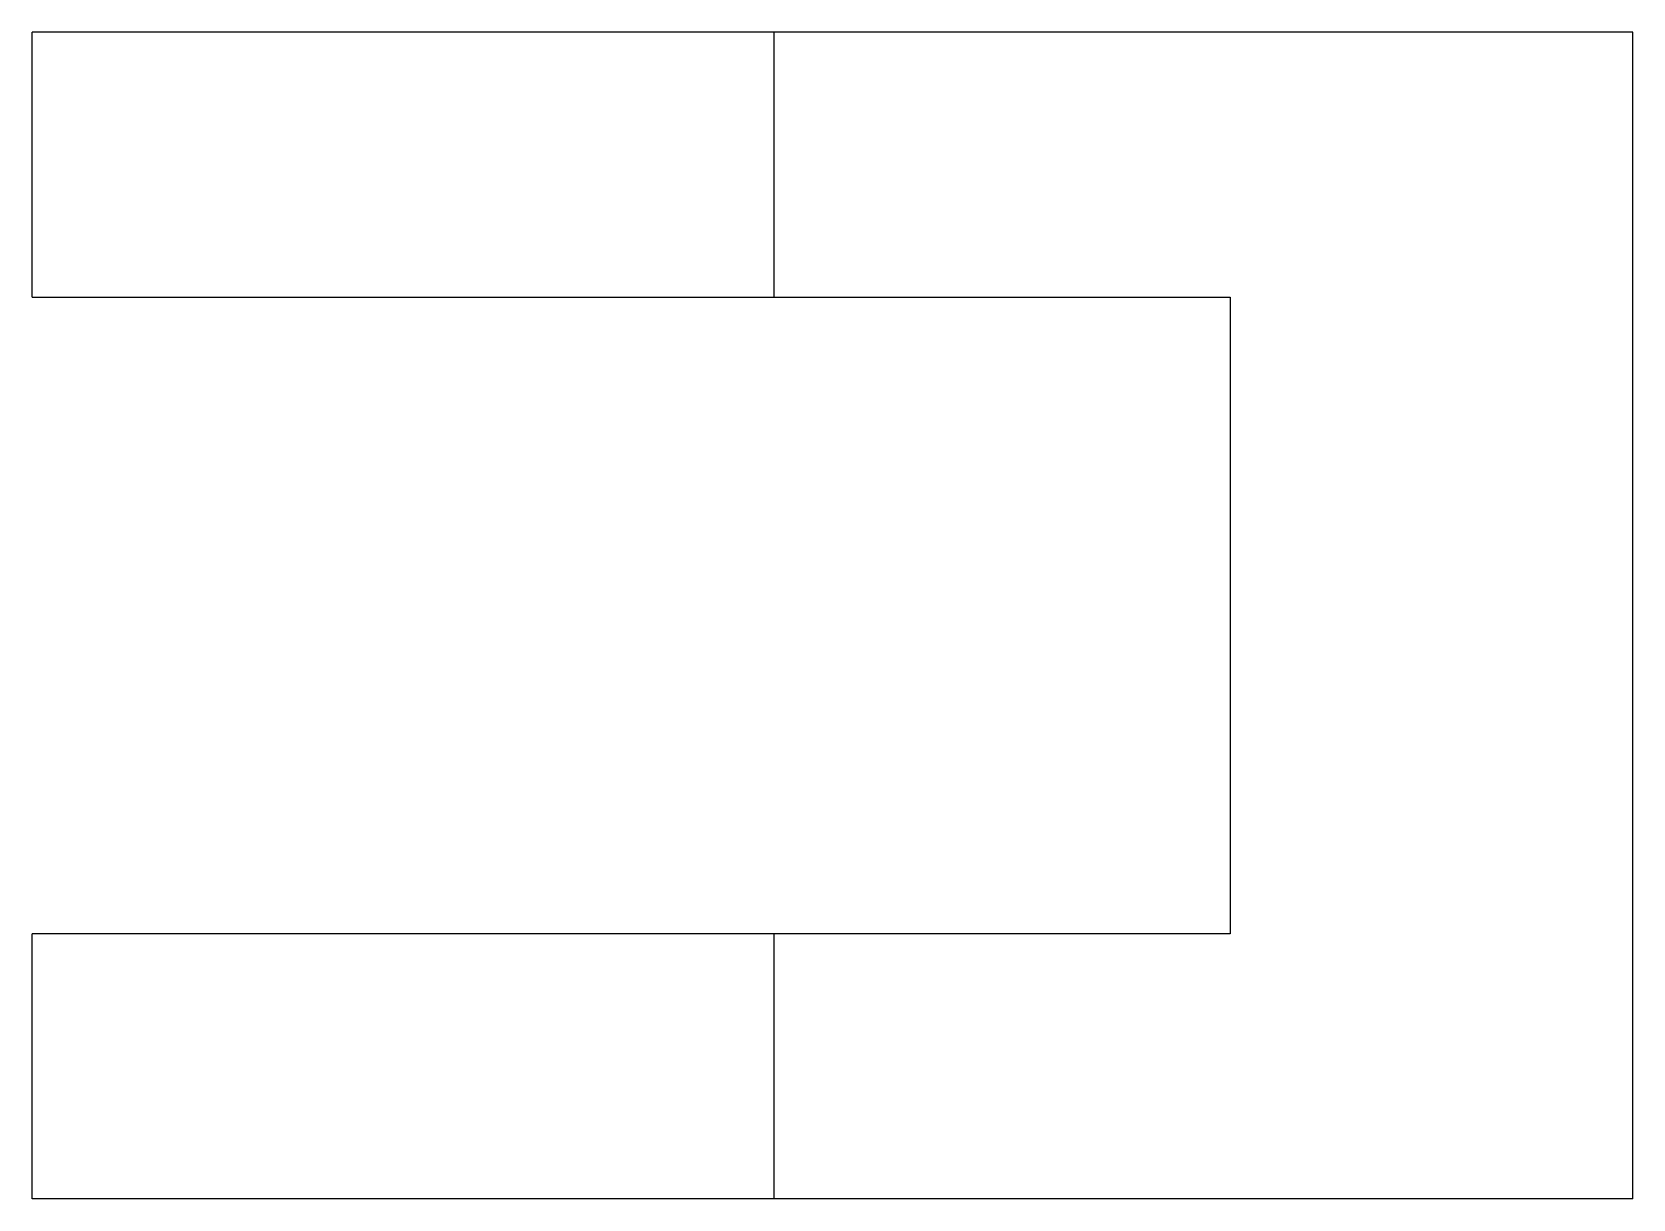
# Model space of a CAD drawing. Header units: metres. Extents: x -2.6 to 27.6, y -22 to 0.
import ezdxf

# ---------------------------------------------------------------- set-up
doc = ezdxf.new("R2010")
doc.units = ezdxf.units.M

msp = doc.modelspace()

# ---------------------------------------------------------------- linework, layer by layer
for points in [[(-2.6, -5), (-2.6, -4.9), (-2.6, -4.8), (-2.6, -4.7), (-2.6, -4.6), (-2.6, -4.5), (-2.6, -4.4), (-2.6, -4.3), (-2.6, -4.2), (-2.6, -4.1), (-2.6, -4), (-2.6, -3.9), (-2.6, -3.8), (-2.6, -3.7), (-2.6, -3.6), (-2.6, -3.5), (-2.6, -3.4), (-2.6, -3.3), (-2.6, -3.2), (-2.6, -3.1), (-2.6, -3), (-2.6, -2.9), (-2.6, -2.8), (-2.6, -2.7), (-2.6, -2.6), (-2.6, -2.5), (-2.6, -2.4), (-2.6, -2.3), (-2.6, -2.2), (-2.6, -2.1), (-2.6, -2), (-2.6, -1.9), (-2.6, -1.8), (-2.6, -1.7), (-2.6, -1.6), (-2.6, -1.5), (-2.6, -1.4), (-2.6, -1.3), (-2.6, -1.2), (-2.6, -1.1), (-2.6, -1), (-2.6, -0.9), (-2.6, -0.8), (-2.6, -0.7), (-2.6, -0.6), (-2.6, -0.5), (-2.6, -0.4), (-2.6, -0.3), (-2.6, -0.2), (-2.6, -0.1), (-2.6, 0)], [(11.4, 0), (11.351, 0), (11.302, 0), (11.253, 0), (11.162, 0), (11.017, 0), (10.872, 0), (10.727, 0), (10.507, 0), (10.273, 0), (10.04, 0), (9.784, 0), (9.474, 0), (9.163, 0), (8.853, 0), (8.499, 0), (8.127, 0), (7.756, 0), (7.378, 0), (6.964, 0), (6.549, 0), (6.135, 0), (5.708, 0), (5.272, 0), (4.836, 0), (4.4, 0), (3.964, 0), (3.528, 0), (3.092, 0), (2.665, 0), (2.251, 0), (1.836, 0), (1.422, 0), (1.044, 0), (0.673, 0), (0.301, 0), (-0.053, 0), (-0.363, 0), (-0.674, 0), (-0.984, 0), (-1.24, 0), (-1.473, 0), (-1.707, 0), (-1.927, 0), (-2.072, 0), (-2.217, 0), (-2.362, 0), (-2.453, 0), (-2.502, 0), (-2.551, 0), (-2.6, 0)], [(11.4, -5), (11.4, -4.9), (11.4, -4.8), (11.4, -4.7), (11.4, -4.6), (11.4, -4.5), (11.4, -4.4), (11.4, -4.3), (11.4, -4.2), (11.4, -4.1), (11.4, -4), (11.4, -3.9), (11.4, -3.8), (11.4, -3.7), (11.4, -3.6), (11.4, -3.5), (11.4, -3.4), (11.4, -3.3), (11.4, -3.2), (11.4, -3.1), (11.4, -3), (11.4, -2.9), (11.4, -2.8), (11.4, -2.7), (11.4, -2.6), (11.4, -2.5), (11.4, -2.4), (11.4, -2.3), (11.4, -2.2), (11.4, -2.1), (11.4, -2), (11.4, -1.9), (11.4, -1.8), (11.4, -1.7), (11.4, -1.6), (11.4, -1.5), (11.4, -1.4), (11.4, -1.3), (11.4, -1.2), (11.4, -1.1), (11.4, -1), (11.4, -0.9), (11.4, -0.8), (11.4, -0.7), (11.4, -0.6), (11.4, -0.5), (11.4, -0.4), (11.4, -0.3), (11.4, -0.2), (11.4, -0.1), (11.4, 0)], [(27.6, 0), (27.276, 0), (26.952, 0), (26.628, 0), (26.304, 0), (25.98, 0), (25.656, 0), (25.332, 0), (25.008, 0), (24.684, 0), (24.36, 0), (24.036, 0), (23.712, 0), (23.388, 0), (23.064, 0), (22.74, 0), (22.416, 0), (22.092, 0), (21.768, 0), (21.444, 0), (21.12, 0), (20.796, 0), (20.472, 0), (20.148, 0), (19.824, 0), (19.5, 0), (19.176, 0), (18.852, 0), (18.528, 0), (18.204, 0), (17.88, 0), (17.556, 0), (17.232, 0), (16.908, 0), (16.584, 0), (16.26, 0), (15.936, 0), (15.612, 0), (15.288, 0), (14.964, 0), (14.64, 0), (14.316, 0), (13.992, 0), (13.668, 0), (13.344, 0), (13.02, 0), (12.696, 0), (12.372, 0), (12.048, 0), (11.724, 0), (11.4, 0)], [(27.6, -22), (27.6, -21.56), (27.6, -21.12), (27.6, -20.68), (27.6, -20.24), (27.6, -19.8), (27.6, -19.36), (27.6, -18.92), (27.6, -18.48), (27.6, -18.04), (27.6, -17.6), (27.6, -17.16), (27.6, -16.72), (27.6, -16.28), (27.6, -15.84), (27.6, -15.4), (27.6, -14.96), (27.6, -14.52), (27.6, -14.08), (27.6, -13.64), (27.6, -13.2), (27.6, -12.76), (27.6, -12.32), (27.6, -11.88), (27.6, -11.44), (27.6, -11), (27.6, -10.56), (27.6, -10.12), (27.6, -9.68), (27.6, -9.24), (27.6, -8.8), (27.6, -8.36), (27.6, -7.92), (27.6, -7.48), (27.6, -7.04), (27.6, -6.6), (27.6, -6.16), (27.6, -5.72), (27.6, -5.28), (27.6, -4.84), (27.6, -4.4), (27.6, -3.96), (27.6, -3.52), (27.6, -3.08), (27.6, -2.64), (27.6, -2.2), (27.6, -1.76), (27.6, -1.32), (27.6, -0.88), (27.6, -0.44), (27.6, 0)], [(-2.6, -5), (-2.551, -5), (-2.502, -5), (-2.453, -5), (-2.362, -5), (-2.217, -5), (-2.072, -5), (-1.927, -5), (-1.707, -5), (-1.473, -5), (-1.24, -5), (-0.984, -5), (-0.674, -5), (-0.363, -5), (-0.053, -5), (0.301, -5), (0.673, -5), (1.044, -5), (1.422, -5), (1.836, -5), (2.251, -5), (2.665, -5), (3.092, -5), (3.528, -5), (3.964, -5), (4.4, -5), (4.836, -5), (5.272, -5), (5.708, -5), (6.135, -5), (6.549, -5), (6.964, -5), (7.378, -5), (7.756, -5), (8.127, -5), (8.499, -5), (8.853, -5), (9.163, -5), (9.474, -5), (9.784, -5), (10.04, -5), (10.273, -5), (10.507, -5), (10.727, -5), (10.872, -5), (11.017, -5), (11.162, -5), (11.253, -5), (11.302, -5), (11.351, -5), (11.4, -5)], [(11.4, -5), (11.572, -5), (11.744, -5), (11.916, -5), (12.088, -5), (12.26, -5), (12.432, -5), (12.604, -5), (12.776, -5), (12.948, -5), (13.12, -5), (13.292, -5), (13.464, -5), (13.636, -5), (13.808, -5), (13.98, -5), (14.152, -5), (14.324, -5), (14.496, -5), (14.668, -5), (14.84, -5), (15.012, -5), (15.184, -5), (15.356, -5), (15.528, -5), (15.7, -5), (15.872, -5), (16.044, -5), (16.216, -5), (16.388, -5), (16.56, -5), (16.732, -5), (16.904, -5), (17.076, -5), (17.248, -5), (17.42, -5), (17.592, -5), (17.764, -5), (17.936, -5), (18.108, -5), (18.28, -5), (18.452, -5), (18.624, -5), (18.796, -5), (18.968, -5), (19.14, -5), (19.312, -5), (19.484, -5), (19.656, -5), (19.828, -5), (20, -5)], [(20, -5), (20, -5.24), (20, -5.48), (20, -5.72), (20, -5.96), (20, -6.2), (20, -6.44), (20, -6.68), (20, -6.92), (20, -7.16), (20, -7.4), (20, -7.64), (20, -7.88), (20, -8.12), (20, -8.36), (20, -8.6), (20, -8.84), (20, -9.08), (20, -9.32), (20, -9.56), (20, -9.8), (20, -10.04), (20, -10.28), (20, -10.52), (20, -10.76), (20, -11), (20, -11.24), (20, -11.48), (20, -11.72), (20, -11.96), (20, -12.2), (20, -12.44), (20, -12.68), (20, -12.92), (20, -13.16), (20, -13.4), (20, -13.64), (20, -13.88), (20, -14.12), (20, -14.36), (20, -14.6), (20, -14.84), (20, -15.08), (20, -15.32), (20, -15.56), (20, -15.8), (20, -16.04), (20, -16.28), (20, -16.52), (20, -16.76), (20, -17)], [(11.4, -17), (11.351, -17), (11.302, -17), (11.253, -17), (11.162, -17), (11.017, -17), (10.872, -17), (10.727, -17), (10.507, -17), (10.273, -17), (10.04, -17), (9.784, -17), (9.474, -17), (9.163, -17), (8.853, -17), (8.499, -17), (8.127, -17), (7.756, -17), (7.378, -17), (6.964, -17), (6.549, -17), (6.135, -17), (5.708, -17), (5.272, -17), (4.836, -17), (4.4, -17), (3.964, -17), (3.528, -17), (3.092, -17), (2.665, -17), (2.251, -17), (1.836, -17), (1.422, -17), (1.044, -17), (0.673, -17), (0.301, -17), (-0.053, -17), (-0.363, -17), (-0.674, -17), (-0.984, -17), (-1.24, -17), (-1.473, -17), (-1.707, -17), (-1.927, -17), (-2.072, -17), (-2.217, -17), (-2.362, -17), (-2.453, -17), (-2.502, -17), (-2.551, -17), (-2.6, -17)], [(-2.6, -22), (-2.6, -21.9), (-2.6, -21.8), (-2.6, -21.7), (-2.6, -21.6), (-2.6, -21.5), (-2.6, -21.4), (-2.6, -21.3), (-2.6, -21.2), (-2.6, -21.1), (-2.6, -21), (-2.6, -20.9), (-2.6, -20.8), (-2.6, -20.7), (-2.6, -20.6), (-2.6, -20.5), (-2.6, -20.4), (-2.6, -20.3), (-2.6, -20.2), (-2.6, -20.1), (-2.6, -20), (-2.6, -19.9), (-2.6, -19.8), (-2.6, -19.7), (-2.6, -19.6), (-2.6, -19.5), (-2.6, -19.4), (-2.6, -19.3), (-2.6, -19.2), (-2.6, -19.1), (-2.6, -19), (-2.6, -18.9), (-2.6, -18.8), (-2.6, -18.7), (-2.6, -18.6), (-2.6, -18.5), (-2.6, -18.4), (-2.6, -18.3), (-2.6, -18.2), (-2.6, -18.1), (-2.6, -18), (-2.6, -17.9), (-2.6, -17.8), (-2.6, -17.7), (-2.6, -17.6), (-2.6, -17.5), (-2.6, -17.4), (-2.6, -17.3), (-2.6, -17.2), (-2.6, -17.1), (-2.6, -17)], [(20, -17), (19.828, -17), (19.656, -17), (19.484, -17), (19.312, -17), (19.14, -17), (18.968, -17), (18.796, -17), (18.624, -17), (18.452, -17), (18.28, -17), (18.108, -17), (17.936, -17), (17.764, -17), (17.592, -17), (17.42, -17), (17.248, -17), (17.076, -17), (16.904, -17), (16.732, -17), (16.56, -17), (16.388, -17), (16.216, -17), (16.044, -17), (15.872, -17), (15.7, -17), (15.528, -17), (15.356, -17), (15.184, -17), (15.012, -17), (14.84, -17), (14.668, -17), (14.496, -17), (14.324, -17), (14.152, -17), (13.98, -17), (13.808, -17), (13.636, -17), (13.464, -17), (13.292, -17), (13.12, -17), (12.948, -17), (12.776, -17), (12.604, -17), (12.432, -17), (12.26, -17), (12.088, -17), (11.916, -17), (11.744, -17), (11.572, -17), (11.4, -17)], [(11.4, -22), (11.4, -21.9), (11.4, -21.8), (11.4, -21.7), (11.4, -21.6), (11.4, -21.5), (11.4, -21.4), (11.4, -21.3), (11.4, -21.2), (11.4, -21.1), (11.4, -21), (11.4, -20.9), (11.4, -20.8), (11.4, -20.7), (11.4, -20.6), (11.4, -20.5), (11.4, -20.4), (11.4, -20.3), (11.4, -20.2), (11.4, -20.1), (11.4, -20), (11.4, -19.9), (11.4, -19.8), (11.4, -19.7), (11.4, -19.6), (11.4, -19.5), (11.4, -19.4), (11.4, -19.3), (11.4, -19.2), (11.4, -19.1), (11.4, -19), (11.4, -18.9), (11.4, -18.8), (11.4, -18.7), (11.4, -18.6), (11.4, -18.5), (11.4, -18.4), (11.4, -18.3), (11.4, -18.2), (11.4, -18.1), (11.4, -18), (11.4, -17.9), (11.4, -17.8), (11.4, -17.7), (11.4, -17.6), (11.4, -17.5), (11.4, -17.4), (11.4, -17.3), (11.4, -17.2), (11.4, -17.1), (11.4, -17)], [(11.4, -22), (11.351, -22), (11.302, -22), (11.253, -22), (11.162, -22), (11.017, -22), (10.872, -22), (10.727, -22), (10.507, -22), (10.273, -22), (10.04, -22), (9.784, -22), (9.474, -22), (9.163, -22), (8.853, -22), (8.499, -22), (8.127, -22), (7.756, -22), (7.378, -22), (6.964, -22), (6.549, -22), (6.135, -22), (5.708, -22), (5.272, -22), (4.836, -22), (4.4, -22), (3.964, -22), (3.528, -22), (3.092, -22), (2.665, -22), (2.251, -22), (1.836, -22), (1.422, -22), (1.044, -22), (0.673, -22), (0.301, -22), (-0.053, -22), (-0.363, -22), (-0.674, -22), (-0.984, -22), (-1.24, -22), (-1.473, -22), (-1.707, -22), (-1.927, -22), (-2.072, -22), (-2.217, -22), (-2.362, -22), (-2.453, -22), (-2.502, -22), (-2.551, -22), (-2.6, -22)], [(27.6, -22), (27.276, -22), (26.952, -22), (26.628, -22), (26.304, -22), (25.98, -22), (25.656, -22), (25.332, -22), (25.008, -22), (24.684, -22), (24.36, -22), (24.036, -22), (23.712, -22), (23.388, -22), (23.064, -22), (22.74, -22), (22.416, -22), (22.092, -22), (21.768, -22), (21.444, -22), (21.12, -22), (20.796, -22), (20.472, -22), (20.148, -22), (19.824, -22), (19.5, -22), (19.176, -22), (18.852, -22), (18.528, -22), (18.204, -22), (17.88, -22), (17.556, -22), (17.232, -22), (16.908, -22), (16.584, -22), (16.26, -22), (15.936, -22), (15.612, -22), (15.288, -22), (14.964, -22), (14.64, -22), (14.316, -22), (13.992, -22), (13.668, -22), (13.344, -22), (13.02, -22), (12.696, -22), (12.372, -22), (12.048, -22), (11.724, -22), (11.4, -22)]]:
    msp.add_lwpolyline(points)

doc.saveas('drawing.dxf')
